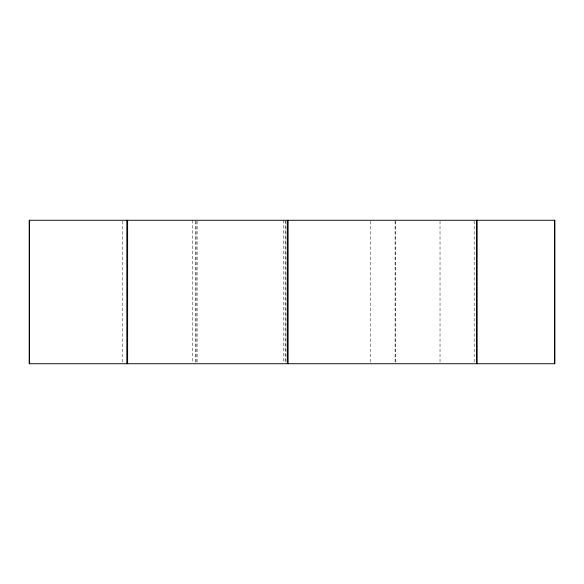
<?xml version="1.0" encoding="UTF-8"?>
<svg xmlns="http://www.w3.org/2000/svg" width="584" height="584" viewBox="0 0 584 584"><rect width="100%" height="100%" fill="white"/><g stroke="black" fill="none" stroke-linecap="round" stroke-linejoin="round"><path stroke-width="0.44" stroke-dasharray="2.92 2.19" d="M474.186 221.175L474.186 362.825M440.029 221.175L440.029 362.825M395.653 221.175L395.653 362.825M395.091 221.175L395.091 362.825M370.453 221.175L370.453 362.825M285.919 221.175L285.919 362.825M285.153 220.27L285.153 362.825M283.269 220.27L283.269 362.825M197.115 221.175L197.115 362.825M196.071 221.175L196.071 362.825M195.589 221.175L195.589 362.825M192.435 220.27L192.435 362.825M122.385 221.175L122.385 362.825"/><path stroke-width="0.88" d="M554.639 220.27L554.639 363.73M477.143 220.27L477.143 363.73M476.507 220.27L476.507 363.73M288.102 220.27L288.102 363.73M287.343 220.27L287.343 363.73M127.611 220.27L127.611 363.73M126.823 220.27L126.823 363.73M29.485 220.27L29.485 363.73M554.8 220.27L29.2 220.27L29.2 363.73L554.8 363.73L554.8 220.27"/></g></svg>
